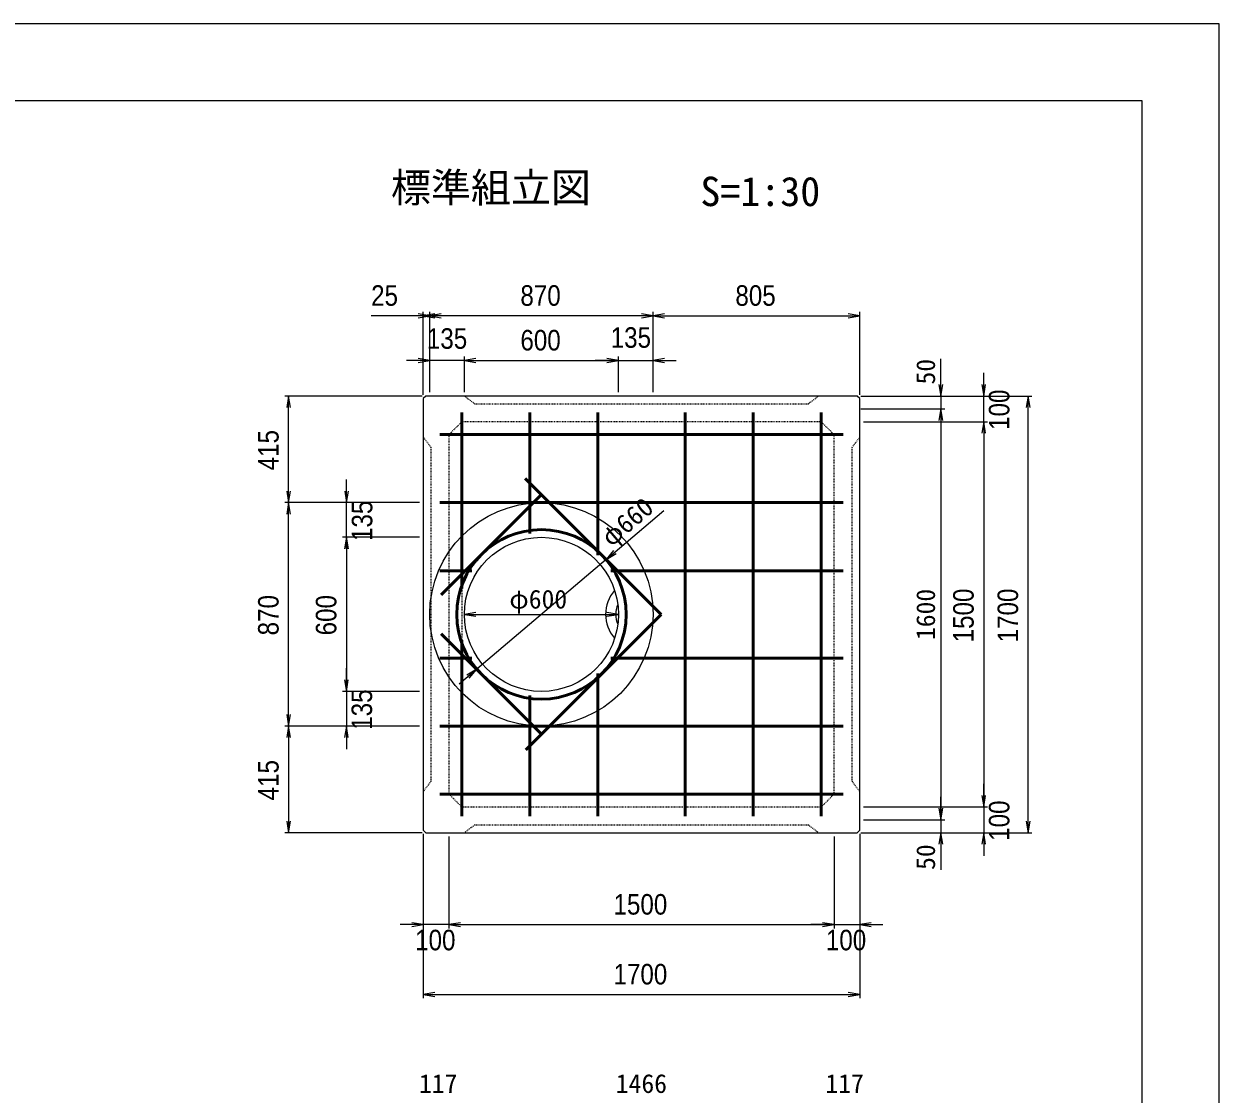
# Model space of a CAD drawing. Units: millimetres, scale not verified. Extents: x -210 to 210, y -148 to 148.
# Drawn here: x 54.8 to 210, y 9.6 to 148.5 of the extents above; entities that cross this region are included whole.
import ezdxf
from ezdxf.enums import TextEntityAlignment as Align

# ---------------------------------------------------------------- set-up
doc = ezdxf.new("R2010")
doc.units = ezdxf.units.MM
doc.linetypes.add('USER2', pattern=[4.7625, 3.175, -1.5875])
doc.layers.add('0-0', color=7, linetype='Continuous')
for name, color, linetype, lineweight in [('0-1_0', 9, 'Continuous', 25), ('0-2_dims', 2, 'Continuous', 13), ('0-5_pen3実線', 7, 'Continuous', 25), ('0-6_pen4実線', 6, 'Continuous', 25), ('0-8_pen2破線', 3, 'USER2', 25), ('0-9_鉄筋１', 7, 'Continuous', 50), ('0-A_鉄筋２', 7, 'Continuous', 50)]:
    doc.layers.add(name, color=color, linetype=linetype, lineweight=lineweight)
doc.styles.add('ＭＳ ゴシック', font='')
doc.styles.add('ＭＳ Ｐゴシック', font='')
doc.styles.get('ＭＳ ゴシック').set_extended_font_data('MS Gothic')
doc.styles.get('ＭＳ Ｐゴシック').set_extended_font_data('MS PGothic')

# ---------------------------------------------------------------- blocks, each defined once
blk = doc.blocks.new('部分図 1')
at = {"layer": '0-1_0'}
blk.add_lwpolyline([(0, 0), (12600, 0), (12600, 8910), (0, 8910)], close=True, dxfattribs=at)
at = {"layer": '0-2_dims'}
for p, q in [((9500, 7466), (9500, 7788.57)), ((9525, 7476), (9525, 7788.57)), ((9525, 7476), (9525, 7788.57)), ((10395, 7476), (10395, 7788.57)), ((10395, 7476), (10395, 7788.57)), ((11200, 7466), (11200, 7788.57)), ((10395, 7773.57), (9525, 7773.57)), ((10395, 7773.57), (11200, 7773.57)), ((9525, 7599.54), (9435, 7599.54)), ((9525, 7476), (9525, 7614.54)), ((9660, 7599.54), (9525, 7599.54)), ((9660, 7476), (9660, 7614.54)), ((9660, 7476), (9660, 7614.53)), ((9660, 7599.54), (9750, 7599.54)), ((9660, 7599.53), (10260, 7599.53)), ((10260, 7599.53), (10170, 7599.53)), ((10260, 7476), (10260, 7614.53)), ((10260, 7476), (10260, 7614.53)), ((10260, 7599.53), (10395, 7599.53)), ((10395, 7476), (10395, 7614.53)), ((10395, 7599.53), (10485, 7599.53)), ((11683, 7461), (11683, 7551)), ((9495, 7461), (8960.31, 7461)), ((8975.31, 7046), (8975.31, 7461)), ((11205, 7461), (11698, 7461)), ((11205, 7461), (11871, 7461)), ((11683, 7361), (11683, 7461)), ((11856, 5761), (11856, 7461)), ((11215, 7361), (11698, 7361)), ((11215, 7361), (11698, 7361)), ((11683, 7361), (11683, 7271)), ((11683, 7361), (11683, 5861)), ((9201.26, 7046), (9201.26, 7136)), ((9485, 7046), (8960.31, 7046)), ((9485, 7046), (8960.31, 7046)), ((8975.31, 6176), (8975.31, 7046)), ((9485, 7046), (9186.26, 7046)), ((9201.26, 6911), (9201.26, 7046)), ((9485, 6911), (9185.31, 6911)), ((9485, 6911), (9186.26, 6911)), ((9200.31, 6911), (9200.31, 6311)), ((9201.26, 6911), (9201.26, 6821)), ((9200.31, 6311), (9200.31, 6401)), ((9485, 6311), (9185.31, 6311)), ((9485, 6311), (9185.31, 6311)), ((9200.31, 6311), (9200.31, 6176)), ((9485, 6176), (8960.31, 6176)), ((9485, 6176), (8960.31, 6176)), ((8975.31, 6176), (8975.31, 5761)), ((9485, 6176), (9185.31, 6176)), ((9200.31, 6176), (9200.31, 6086)), ((11683, 5861), (11683, 5951)), ((11215, 5861), (11698, 5861)), ((11215, 5861), (11698, 5861)), ((11683, 5861), (11683, 5761)), ((9495, 5761), (8960.31, 5761)), ((9500, 5756), (9500, 5388)), ((9500, 5756), (9500, 5116)), ((9600, 5746), (9600, 5388)), ((9600, 5746), (9600, 5388)), ((11100, 5746), (11100, 5388)), ((11100, 5746), (11100, 5388)), ((11200, 5756), (11200, 5388)), ((11200, 5756), (11200, 5116)), ((11205, 5761), (11871, 5761)), ((11205, 5761), (11698, 5761)), ((11683, 5761), (11683, 5671)), ((9500, 5403), (9410, 5403)), ((9600, 5403), (9500, 5403)), ((9600, 5403), (9690, 5403)), ((9600, 5403), (11100, 5403)), ((11100, 5403), (11010, 5403)), ((11100, 5403), (11200, 5403)), ((11200, 5403), (11290, 5403)), ((9500, 5131), (11200, 5131))]:
    blk.add_line(p, q, dxfattribs=at)
at = {"layer": '0-2_dims', "lineweight": 18}
for p, q in [((11516, 7461), (11516, 7606)), ((11215, 7461), (11531, 7461)), ((11516, 7461), (11516, 7411)), ((11205, 7411), (11531, 7411)), ((11205, 7411), (11531, 7411)), ((11516, 7411), (11516, 7321)), ((11516, 7411), (11516, 5811)), ((10211.7, 6824.42), (10436.71, 7015.2)), ((10211.7, 6824.42), (9708.3, 6397.58)), ((9660, 6611), (10260, 6611)), ((9708.3, 6397.58), (9639.65, 6339.38)), ((11516, 5811), (11516, 5901)), ((11215, 5811), (11531, 5811)), ((11215, 5811), (11531, 5811)), ((11516, 5811), (11516, 5761)), ((11205, 5761), (11531, 5761)), ((11516, 5761), (11516, 5616))]:
    blk.add_line(p, q, dxfattribs=at)
at = {"layer": '0-2_dims'}
for points in [[(9480, 7766.07), (9525, 7773.57), (9480, 7781.07)], [(9545, 7781.07), (9500, 7773.57), (9545, 7766.07)], [(9570, 7781.07), (9525, 7773.57), (9570, 7766.07)], [(10350, 7766.07), (10395, 7773.57), (10350, 7781.07)], [(10440, 7781.07), (10395, 7773.57), (10440, 7766.07)], [(11155, 7766.07), (11200, 7773.57), (11155, 7781.07)], [(9525, 7773.57), (9500, 7773.57), (9296.7, 7773.57)], [(9480, 7592.04), (9525, 7599.54), (9480, 7607.04)], [(9705, 7607.04), (9660, 7599.54), (9705, 7592.04)], [(9705, 7607.03), (9660, 7599.53), (9705, 7592.03)], [(10215, 7592.03), (10260, 7599.53), (10215, 7607.03)], [(10215, 7592.03), (10260, 7599.53), (10215, 7607.03)], [(10440, 7607.03), (10395, 7599.53), (10440, 7592.03)], [(11675.5, 7506), (11683, 7461), (11690.5, 7506)], [(8982.81, 7416), (8975.31, 7461), (8967.81, 7416)], [(11863.5, 7416), (11856, 7461), (11848.5, 7416)], [(11690.5, 7316), (11683, 7361), (11675.5, 7316)], [(11690.5, 7316), (11683, 7361), (11675.5, 7316)], [(8967.81, 7091), (8975.31, 7046), (8982.81, 7091)], [(9193.76, 7091), (9201.26, 7046), (9208.76, 7091)], [(8982.81, 7001), (8975.31, 7046), (8967.81, 7001)], [(9207.81, 6866), (9200.31, 6911), (9192.81, 6866)], [(9208.76, 6866), (9201.26, 6911), (9193.76, 6866)], [(9192.81, 6356), (9200.31, 6311), (9207.81, 6356)], [(9192.81, 6356), (9200.31, 6311), (9207.81, 6356)], [(8967.81, 6221), (8975.31, 6176), (8982.81, 6221)], [(8982.81, 6131), (8975.31, 6176), (8967.81, 6131)], [(9207.81, 6131), (9200.31, 6176), (9192.81, 6131)], [(11675.5, 5906), (11683, 5861), (11690.5, 5906)], [(11675.5, 5906), (11683, 5861), (11690.5, 5906)], [(8967.81, 5806), (8975.31, 5761), (8982.81, 5806)], [(11848.5, 5806), (11856, 5761), (11863.5, 5806)], [(11690.5, 5716), (11683, 5761), (11675.5, 5716)], [(9455, 5395.5), (9500, 5403), (9455, 5410.5)], [(9645, 5410.5), (9600, 5403), (9645, 5395.5)], [(9645, 5410.5), (9600, 5403), (9645, 5395.5)], [(11055, 5395.5), (11100, 5403), (11055, 5410.5)], [(11055, 5395.5), (11100, 5403), (11055, 5410.5)], [(11245, 5410.5), (11200, 5403), (11245, 5395.5)], [(9545, 5138.5), (9500, 5131), (9545, 5123.5)], [(11155, 5123.5), (11200, 5131), (11155, 5138.5)]]:
    blk.add_lwpolyline(points, dxfattribs=at)
at = {"layer": '0-2_dims', "lineweight": 18}
for points in [[(11508.5, 7506), (11516, 7461), (11523.5, 7506)], [(11523.5, 7366), (11516, 7411), (11508.5, 7366)], [(11523.5, 7366), (11516, 7411), (11508.5, 7366)], [(10241.17, 6859.24), (10211.7, 6824.42), (10250.87, 6847.8)], [(9705, 6618.5), (9660, 6611), (9705, 6603.5)], [(10215, 6603.5), (10260, 6611), (10215, 6618.5)], [(9678.83, 6362.76), (9708.3, 6397.58), (9669.13, 6374.2)], [(11508.5, 5856), (11516, 5811), (11523.5, 5856)], [(11508.5, 5856), (11516, 5811), (11523.5, 5856)], [(11523.5, 5716), (11516, 5761), (11508.5, 5716)]]:
    blk.add_lwpolyline(points, dxfattribs=at)
at = {"layer": '0-5_pen3実線'}
for p, q in [((9510, 7461), (9500, 7451)), ((9500, 7451), (9500, 5771)), ((11200, 5771), (11200, 7451)), ((9500, 5771), (9510, 5761)), ((9510, 5761), (11190, 5761)), ((11190, 5761), (11200, 5771))]:
    blk.add_line(p, q, dxfattribs=at)
blk.add_lwpolyline([(11200, 7451), (11190, 7461), (9510, 7461)], dxfattribs=at)
for radius in [435, 300]:
    blk.add_circle((9960, 6611), radius, dxfattribs=at)
for radius, start, end in [(140, 138.43198, 221.56802), (100, 157.57189, 202.42811)]:
    blk.add_arc((10350, 6611), radius, start, end, dxfattribs=at)
at = {"layer": '0-6_pen4実線'}
blk.add_lwpolyline([(300, 300), (12300, 300), (12300, 8610), (300, 8610)], close=True, dxfattribs=at)
at = {"layer": '0-8_pen2破線'}
for p, q in [((9700, 7431), (9660, 7461)), ((11000, 7431), (11040, 7461)), ((9700, 7431), (11000, 7431)), ((9650, 7361), (9650, 5861)), ((11050, 7361), (11050, 5861)), ((9600, 7311), (11100, 7311)), ((11170, 7261), (11200, 7301)), ((11170, 5961), (11170, 7261)), ((9530, 5961), (9500, 5921)), ((11170, 5961), (11200, 5921)), ((9600, 5911), (11100, 5911)), ((9700, 5791), (9660, 5761))]:
    blk.add_line(p, q, dxfattribs=at)
blk.add_lwpolyline([(9650, 5861), (11050, 5861), (11100, 5911), (11100, 7311), (11050, 7361), (9650, 7361), (9600, 7311), (9600, 5911)], close=True, dxfattribs=at)
for points in [[(9530, 5961), (9530, 7261), (9500, 7301)], [(9700, 5791), (11000, 5791), (11040, 5761)]]:
    blk.add_lwpolyline(points, dxfattribs=at)
at = {"layer": '0-9_鉄筋１'}
for p, q in [((9614.5, 7311), (11085.5, 7311)), ((9650, 7346.5), (9650, 6711.5)), ((9915, 7346.5), (9915, 6926.5)), ((10180, 7346.5), (10180, 6841.5)), ((10520, 7346.5), (10520, 5875.5)), ((10785, 7346.5), (10785, 5875.5)), ((11050, 7346.5), (11050, 5875.5)), ((10426.69, 6611), (9897.2, 7140.5)), ((9569.5, 6687.19), (9960, 7077.69)), ((9614.5, 7046), (11085.5, 7046)), ((9614.5, 6781), (9689.5, 6781)), ((10230.5, 6781), (11085.5, 6781)), ((9899.5, 6083.8), (10426.69, 6611)), ((9960, 6144.31), (9569.5, 6534.81)), ((9650, 6510.5), (9650, 5875.5)), ((9614.5, 6441), (9689.5, 6441)), ((10230.5, 6441), (11085.5, 6441)), ((10180, 6380.5), (10180, 5875.5)), ((9915, 6295.5), (9915, 5875.5)), ((9614.5, 6176), (11085.5, 6176)), ((9614.5, 5911), (11085.5, 5911))]:
    blk.add_line(p, q, dxfattribs=at)
blk.add_circle((9960, 6611), 330, dxfattribs=at)
at = {"layer": '0-A_鉄筋２'}
for p, q in [((9650, 7346.5), (9650, 7396.5)), ((9915, 7346.5), (9915, 7396.5)), ((10180, 7346.5), (10180, 7396.5)), ((10520, 7346.5), (10520, 7396.5)), ((10785, 7346.5), (10785, 7396.5)), ((11050, 7346.5), (11050, 7396.5)), ((9614.5, 7311), (9564.5, 7311)), ((11085.5, 7311), (11135.5, 7311)), ((9614.5, 7046), (9564.5, 7046)), ((11085.5, 7046), (11135.5, 7046)), ((9614.5, 6781), (9564.5, 6781)), ((11085.5, 6781), (11135.5, 6781)), ((9614.5, 6441), (9564.5, 6441)), ((11085.5, 6441), (11135.5, 6441)), ((9614.5, 6176), (9564.5, 6176)), ((11085.5, 6176), (11135.5, 6176)), ((9614.5, 5911), (9564.5, 5911)), ((9650, 5875.5), (9650, 5825.5)), ((9915, 5875.5), (9915, 5825.5)), ((10180, 5875.5), (10180, 5825.5)), ((10520, 5875.5), (10520, 5825.5)), ((10785, 5875.5), (10785, 5825.5)), ((11050, 5875.5), (11050, 5825.5)), ((11085.5, 5911), (11135.5, 5911))]:
    blk.add_line(p, q, dxfattribs=at)
at = {"layer": '0-2_dims', "color": 7, "style": 'ＭＳ Ｐゴシック', "width": 0.9}
for s, p in [('25', (9296.7, 7788.57)), ('870', (9878.18, 7788.57)), ('805', (10715.68, 7788.57)), ('135', (10229.93, 7625.02)), ('135', (9513.93, 7621.02)), ('600', (9878.18, 7614.53)), ('1500', (10240.91, 5418)), ('100', (9468.18, 5278.91)), ('100', (11068.18, 5278.91)), ('1700', (10240.91, 5146))]:
    blk.add_text(s, height=79.98, dxfattribs=at).set_placement(p, align=Align.BOTTOM_LEFT)
at = {"layer": '0-2_dims', "color": 7, "style": 'ＭＳ ゴシック'}
for s, rotation, p in [('50', 90, (11515.5, 7506)), ('φ660', 40.294, (10245.7, 6853.9)), ('1600', 90, (11515.5, 6511)), ('50', 90, (11515.5, 5616))]:
    blk.add_text(s, height=73.31, rotation=rotation, dxfattribs=at).set_placement(p, align=Align.BOTTOM_LEFT)
at = {"layer": '0-2_dims', "color": 7, "style": 'ＭＳ Ｐゴシック', "width": 0.9}
for s, p in [('100', (11807.09, 7329.18)), ('415', (8960.31, 7171.68)), ('135', (9325.35, 6896.68)), ('1500', (11668, 6501.91)), ('1700', (11841, 6501.91)), ('870', (8960.31, 6529.18)), ('600', (9185.31, 6529.18)), ('135', (9324.4, 6161.68)), ('415', (8960.31, 5886.68)), ('100', (11807.09, 5729.18))]:
    blk.add_text(s, height=79.98, rotation=90, dxfattribs=at).set_placement(p, align=Align.BOTTOM_LEFT)
at = {"layer": '0-2_dims', "color": 7, "style": 'ＭＳ ゴシック'}
blk.add_text('φ600', height=73.31, dxfattribs=at).set_placement((9835, 6611.5), align=Align.BOTTOM_LEFT)
at = {"layer": '0-5_pen3実線', "style": 'ＭＳ ゴシック'}
for s, height, p in [('\u3000標準組立図\u3000', 114.3, (9217.7, 8181.34)), ('S=1:30', 114.4, (10579.34, 8166.33)), ('117', 73.31, (9483.3, 4725.5)), ('1466', 73.31, (10249.85, 4725.5)), ('117', 73.31, (11066.5, 4725.5))]:
    blk.add_text(s, height=height, dxfattribs=at).set_placement(p, align=Align.BOTTOM_LEFT)

msp = doc.modelspace()

# ---------------------------------------------------------------- block references
at = {"layer": '0-0', "xscale": 0.0333333, "yscale": 0.0333333}
msp.add_blockref('部分図 1', (-210, -148.5), dxfattribs=at)

doc.saveas('drawing.dxf')
